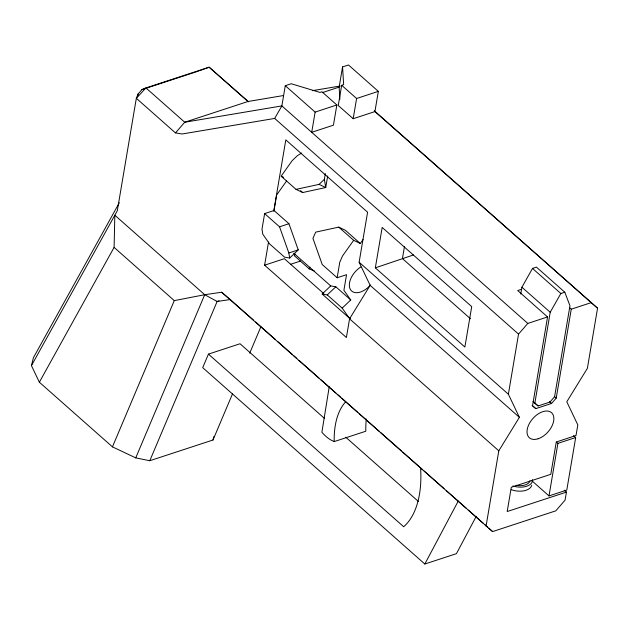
<?xml version="1.0" encoding="UTF-8"?>
<svg xmlns="http://www.w3.org/2000/svg" width="629" height="629" viewBox="0 0 629 629"><rect width="100%" height="100%" fill="white"/><g stroke="black" fill="none" stroke-linecap="round" stroke-linejoin="round"><path stroke-width="0.94" d="M232.51 393.856L212.995 440.009L149.788 460.727L135.738 457.873L112.449 446.865L39.36 382.22L114.101 247.386L114.832 215.228L204.716 294.718L217.123 301.472L230.238 299.546L253.44 320.067M137.704 95.993L138.034 94.067L141.871 89.648L145.936 87.918L209.143 67.193L248.62 101.827M285.275 85.693L315.129 112.096L311.709 132.302L333.433 125.179L336.853 104.972L321.93 91.771L319.957 92.416L291.203 83.751L285.275 85.693L281.863 105.908L274.684 118.433L182.151 133.985L175.467 132.908L136.328 98.297L138.034 94.067M274.016 210.518L264.628 213.601L261.986 229.215L262.82 234.271L269.66 243.966L284.583 257.167L289.686 258.032L298.24 249.894L288.939 223.72L274.016 210.518L276.658 194.911L286.651 180.893M273.741 211.21L285.81 139.882L367.588 212.217L359.128 262.23L370.143 285.346L349.559 318.817L346.398 337.514L264.612 265.186L268.528 242.055M339.896 99.256L339.141 87.124L342.561 66.918L348.49 64.976L378.336 91.37L374.915 111.585L597.55 308.194L587.384 368.319L566.792 401.797L577.807 424.913L576.015 435.52L556.264 441.998L550.792 474.329L511.291 487.278L507.186 511.534L566.446 492.106L565.054 500.165L555.784 510.842L492.601 531.584L221.644 292.233L204.716 294.718L174.28 300.615L114.101 247.386M301.55 153.059L297.517 155.575L292.226 160.607L281.124 176.183L296.047 189.376L302.691 192.537L325.736 187.521L324.375 179.336L325.342 173.58M342.561 66.918L343.654 84.648L341.681 85.292L338.268 105.507L353.191 118.708L374.915 111.585M327.67 176.018L325.736 187.521L319.092 184.368L296.047 189.376M353.191 118.708L356.604 98.494L341.681 85.292M350.66 318.581L349.016 317.802L342.184 308.116L350.738 299.97L343.906 290.284L346.548 274.669L337.16 277.751L339.794 262.136L342.546 255.901L353.655 240.325L360.299 243.486L363.075 239.594M329.242 386.709L321.883 432.249A40.515 22.495 71.9 0 0 331.066 440.096L334.211 441.582L365.819 431.227A71.478 39.682 71.9 0 1 366.337 419.008M375.332 267.852L382.173 227.431L471.719 306.63L464.878 347.051L375.332 267.852L413.45 254.957M404.478 246.45L402.426 258.574L470.516 318.793M486.068 526.096L498.797 450.812L519.389 417.334L508.374 394.226L359.128 262.23M508.374 394.226L518.54 334.101L527.81 323.424L547.56 316.953L532.519 405.87L535.79 408.622L551.586 403.441L556.225 398.102L571.266 309.177L569.811 307.896M534.839 403.205L550.218 312.259L560.856 293.499L564.803 292.21L569.968 305.788L554.589 396.726L549.958 402.065L538.102 405.949L533.384 401.915M573.506 435.622L575.677 437.54L566.784 490.085L549.007 495.911L557.899 443.366L556.453 442.093M520.765 294.002L521.921 287.233L532.496 268.426L536.451 267.128L564.803 292.21M39.36 382.22L31.45 365.646L33.384 357.775L119.321 202.735M212.995 440.009L213.852 436.51M112.449 446.865L174.28 300.615M135.738 457.873L204.716 294.718M149.788 460.727L217.123 301.472L218.978 300.859M324.446 418.387L240.034 343.756L208.435 354.119L202.711 367.643L424.827 564.024L456.434 553.662L476.114 516.574M249.721 353.144L260.815 326.899M295.032 253.99L294.293 255.673L309.216 268.874L314.524 271.075M309.216 268.874L309.955 267.191M424.827 564.024L458.25 501.069M31.45 365.646L117.308 210.746L136.328 98.297L145.936 87.918L184.737 122.23L281.863 105.908L527.81 323.424M175.467 132.908L184.737 122.23L247.944 101.513L283.522 95.529M319.092 184.368L324.375 179.336M349.016 317.802L322.158 294.042L330.712 285.904L335.815 286.777L350.738 299.97M322.158 294.042L327.261 294.915L335.815 286.777M199.417 70.747L209.143 67.193L247.944 101.513M141.871 89.648L198.536 71.069M322.331 92.636L339.141 87.124M315.129 112.096L336.853 104.972M356.604 98.494L378.336 91.37M264.628 213.601L279.551 226.802L288.939 223.72M289.686 258.032L288.845 252.976L298.24 249.894M264.612 265.186L284.363 258.708L323.793 293.586M290.409 264.361L300.591 261.027M521.362 289.356L517.714 290.551L547.56 316.953M571.266 309.177L591.016 302.706M557.899 443.366L575.677 437.54M360.299 243.486L345.368 230.285L338.724 227.124L315.679 232.14L312.935 238.375L322.229 264.55L337.16 277.751M312.377 90.678L340.258 85.992M281.949 176.576L283.616 177.362M221.644 292.233L230.238 299.546M374.263 110.72L597.55 308.194M532.496 268.426L560.856 293.499M521.921 287.233L550.218 312.259M274.684 118.433L518.54 334.101M554.77 396.813L556.225 398.102M549.408 401.506L551.586 403.441M300.56 190.65L302.691 192.537M338.724 227.124L353.655 240.325M533.015 401.451L538.102 405.949M532.15 405.398L535.79 408.622M370.143 285.346L519.389 417.334M564.237 490.156L566.446 492.106M293.743 253.212L330.712 285.904M327.261 294.915L342.184 308.116M349.559 318.817L498.797 450.812M532.095 480.957L549.007 495.911M255.649 322.024L275.518 339.597M277.727 341.547L292.438 354.559M293.916 355.865L296.857 358.467M299.066 360.417L318.934 377.99M320.405 379.295L335.855 392.96M337.333 394.265L340.273 396.868M341.744 398.165L357.932 412.482M359.403 413.788L379.271 431.36M380.749 432.658L401.349 450.883M402.819 452.188L422.688 469.761M424.166 471.058L444.035 488.631M446.236 490.581L466.105 508.153M468.314 510.111L483.033 523.124M484.503 524.429L487.451 527.031M488.922 528.329L492.601 531.584M345.73 437.202L418.403 501.455M208.435 354.119L403.684 526.74A90.804 50.414 71.8 0 0 420.542 467.465M279.551 226.802L288.845 252.976M334.211 441.582A71.478 39.682 71.9 0 1 345.62 401.868M531.764 485.226A14.994 8.578 9.6 0 1 511.267 489.7M532.574 479.691A14.994 8.578 9.6 0 1 512.847 485.958M529.995 480.705A12.494 7.147 9.6 0 1 516.024 485.289M370.497 285A16.747 10.111 -48.5 0 1 350.282 289.277A16.747 10.111 -48.5 0 1 360.849 266.963M538.149 438.767A16.747 10.111 -48.5 0 0 553.048 414.7A16.747 10.111 -48.5 0 0 530.121 422.216A16.747 10.111 -48.5 0 0 538.149 438.767"/></g></svg>
